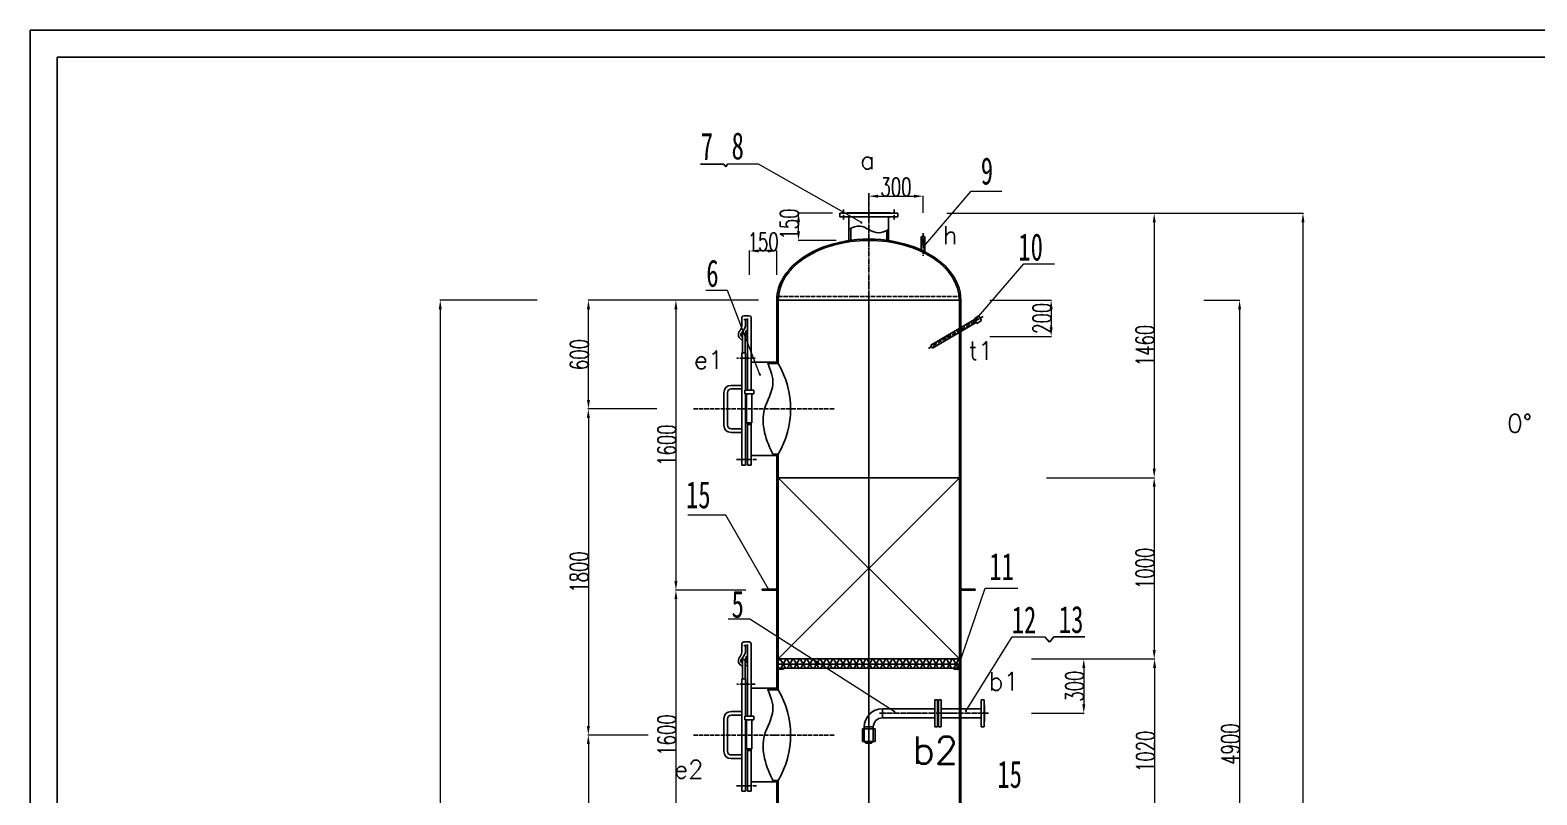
# Model space of a CAD drawing. Header units: millimetres. Extents: x 14267 to 75871, y -516 to 30235.
# Drawn here: x 42132 to 50449, y 25614 to 29835 of the extents above; entities that cross this region are included whole.
import ezdxf

# ---------------------------------------------------------------- set-up
doc = ezdxf.new("R2010")
doc.units = ezdxf.units.MM
for name, pattern in [('ACAD_ISO04W100', [30, 24, -3, 0, -3]), ('EB_DASHDOT', [39, 30, -3, 3, -3]), ('EB_DASHDOTDOT', [45, 30, -3, 3, -3, 3, -3])]:
    doc.linetypes.add(name, pattern=pattern)
for name, color, linetype, lineweight in [('中心线', 1, 'ACAD_ISO04W100', 13), ('尺寸线', 5, 'Continuous', 13), ('粗实线', 7, 'Continuous', 35)]:
    doc.layers.add(name, color=color, linetype=linetype, lineweight=lineweight)
doc.styles.get("Standard").update_dxf_attribs({"font": 'txt', "bigfont": 'gbcbig.shx'})
doc.styles.add('UserTxtStyle1', font='txt', dxfattribs={"width": 0.666667, "bigfont": 'gbcbig.shx'})
doc.dimstyles.get("Standard").update_dxf_attribs({"dimtxt": 0.18, "dimasz": 0.18, "dimexe": 0.18, "dimexo": 0.0625, "dimgap": 0.09, "dimtad": 0, "dimtih": 1, "dimtoh": 1, "dimdec": 4, "dimzin": 0, "dimdsep": 46, "dimtxsty": 'Standard', "dimcen": 0.09, "dimadec": 0, "dimazin": 0, "dimtfac": 1, "dimtdec": 4, "dimtofl": 0, "dimtmove": 0, "dimatfit": 3, "dimfxl": 0, "dimtolj": 1, "dimtzin": 0, "dimarcsym": 0})
doc.dimstyles.new('标准', dxfattribs={"dimtxt": 100, "dimasz": 50, "dimexe": 2, "dimexo": 0, "dimtad": 1, "dimdec": 1, "dimdsep": 46, "dimtxsty": 'UserTxtStyle1', "dimcen": 0, "dimdle": 6, "dimaunit": 1, "dimazin": 2, "dimtfac": 1, "dimtdec": 1, "dimtmove": 0, "dimatfit": 3, "dimfxl": 0, "dimtolj": 1, "dimtzin": 0, "dimlwd": 18, "dimlwe": 18, "dimarcsym": 0})

# ---------------------------------------------------------------- blocks, each defined once
blk = doc.blocks.new('*D3')
at = {"layer": 'Defpoints', "color": 0}
for p in [(47191.5, 28824.2), (47191.5, 19244.2), (49158.1, 19244.2)]:
    blk.add_point(p, dxfattribs=at)
at = {"layer": '尺寸线', "color": 0, "lineweight": 18}
for p, q in [((47191.5, 28824.2), (49160.1, 28824.2)), ((49158.1, 28774.2), (49158.1, 19294.2)), ((47191.5, 19244.2), (49160.1, 19244.2))]:
    blk.add_line(p, q, dxfattribs=at)
at = {"layer": '尺寸线', "color": 0}
for points in [[(49149.7, 28774.2), (49166.4, 28774.2), (49158.1, 28824.2)], [(49149.7, 19294.2), (49166.4, 19294.2), (49158.1, 19244.2)]]:
    blk.add_solid(points, dxfattribs=at)
at = {"layer": '尺寸线', "color": 0, "lineweight": -3, "insert": (49107.5, 24035.7), "char_height": 100, "attachment_point": 5, "rotation": 90, "style": 'UserTxtStyle1'}
blk.add_mtext('\\A1;9580', dxfattribs=at)
blk = doc.blocks.new('*D7')
at = {"layer": 'Defpoints', "color": 0}
for p in [(47741.5, 27364.2), (47741.5, 26364.2), (48337, 26364.2)]:
    blk.add_point(p, dxfattribs=at)
at = {"layer": '尺寸线', "color": 0, "lineweight": 18}
for p, q in [((47741.5, 27364.2), (48339, 27364.2)), ((48337, 27314.2), (48337, 26414.2)), ((47741.5, 26364.2), (48339, 26364.2))]:
    blk.add_line(p, q, dxfattribs=at)
at = {"layer": '尺寸线', "color": 0}
for points in [[(48328.6, 27314.2), (48345.3, 27314.2), (48337, 27364.2)], [(48328.6, 26414.2), (48345.3, 26414.2), (48337, 26364.2)]]:
    blk.add_solid(points, dxfattribs=at)
at = {"layer": '尺寸线', "color": 0, "lineweight": -3, "insert": (48286.3, 26864.2), "char_height": 100, "attachment_point": 5, "rotation": 90, "style": 'UserTxtStyle1'}
blk.add_mtext('\\A1;1000', dxfattribs=at)
blk = doc.blocks.new('*D8')
at = {"layer": 'Defpoints', "color": 0}
for p in [(47741.5, 26364.2), (47741.5, 25344.2), (48339, 25344.2)]:
    blk.add_point(p, dxfattribs=at)
at = {"layer": '尺寸线', "color": 0, "lineweight": 18}
for p, q in [((47741.5, 26364.2), (48341, 26364.2)), ((48339, 26314.2), (48339, 25394.2)), ((47741.5, 25344.2), (48341, 25344.2))]:
    blk.add_line(p, q, dxfattribs=at)
at = {"layer": '尺寸线', "color": 0}
for points in [[(48330.6, 26314.2), (48347.3, 26314.2), (48339, 26364.2)], [(48330.6, 25394.2), (48347.3, 25394.2), (48339, 25344.2)]]:
    blk.add_solid(points, dxfattribs=at)
at = {"layer": '尺寸线', "color": 0, "lineweight": -3, "insert": (48288.3, 25854.2), "char_height": 100, "attachment_point": 5, "rotation": 90, "style": 'UserTxtStyle1'}
blk.add_mtext('\\A1;1020', dxfattribs=at)
blk = doc.blocks.new('*D9')
at = {"layer": 'Defpoints', "color": 0}
for p in [(47791.5, 28824.2), (47791.5, 27364.2), (48337, 27364.2)]:
    blk.add_point(p, dxfattribs=at)
at = {"layer": '尺寸线', "color": 0, "lineweight": 18}
for p, q in [((47791.5, 28824.2), (48339, 28824.2)), ((48337, 28774.2), (48337, 27414.2)), ((47791.5, 27364.2), (48339, 27364.2))]:
    blk.add_line(p, q, dxfattribs=at)
at = {"layer": '尺寸线', "color": 0}
for points in [[(48328.6, 28774.2), (48345.3, 28774.2), (48337, 28824.2)], [(48328.6, 27414.2), (48345.3, 27414.2), (48337, 27364.2)]]:
    blk.add_solid(points, dxfattribs=at)
at = {"layer": '尺寸线', "color": 0, "lineweight": -3, "insert": (48286.3, 28094.2), "char_height": 100, "attachment_point": 5, "rotation": 90, "style": 'UserTxtStyle1'}
blk.add_mtext('\\A1;1460', dxfattribs=at)
blk = doc.blocks.new('*D15')
at = {"layer": 'Defpoints', "color": 0}
for p in [(45214.1, 28344.2), (46153.5, 28344.2), (45592.1, 27744.2)]:
    blk.add_point(p, dxfattribs=at)
at = {"layer": '尺寸线', "color": 0, "lineweight": 18}
for p, q in [((46153.5, 28344.2), (45212.1, 28344.2)), ((45214.1, 27794.2), (45214.1, 28294.2)), ((45592.1, 27744.2), (45212.1, 27744.2))]:
    blk.add_line(p, q, dxfattribs=at)
at = {"layer": '尺寸线', "color": 0}
for points in [[(45205.8, 28294.2), (45222.5, 28294.2), (45214.1, 28344.2)], [(45205.8, 27794.2), (45222.5, 27794.2), (45214.1, 27744.2)]]:
    blk.add_solid(points, dxfattribs=at)
at = {"layer": '尺寸线', "color": 0, "lineweight": -3, "insert": (45163.5, 28044.2), "char_height": 100, "attachment_point": 5, "rotation": 90, "style": 'UserTxtStyle1'}
blk.add_mtext('\\A1;600', dxfattribs=at)
blk = doc.blocks.new('*D16')
at = {"layer": 'Defpoints', "color": 0}
for p in [(45592.1, 27744.2), (45213.5, 25944.2), (45543.5, 25944.2)]:
    blk.add_point(p, dxfattribs=at)
at = {"layer": '尺寸线', "color": 0, "lineweight": 18}
for p, q in [((45592.1, 27744.2), (45211.5, 27744.2)), ((45213.5, 27694.2), (45213.5, 25994.2)), ((45543.5, 25944.2), (45211.5, 25944.2))]:
    blk.add_line(p, q, dxfattribs=at)
at = {"layer": '尺寸线', "color": 0}
for points in [[(45205.1, 27694.2), (45221.8, 27694.2), (45213.5, 27744.2)], [(45205.1, 25994.2), (45221.8, 25994.2), (45213.5, 25944.2)]]:
    blk.add_solid(points, dxfattribs=at)
at = {"layer": '尺寸线', "color": 0, "lineweight": -3, "insert": (45162.8, 26844.2), "char_height": 100, "attachment_point": 5, "rotation": 90, "style": 'UserTxtStyle1'}
blk.add_mtext('\\A1;1800', dxfattribs=at)
blk = doc.blocks.new('*D17')
at = {"layer": 'Defpoints', "color": 0}
for p in [(45511.5, 25944.2), (45213.5, 22694.2), (45513.5, 22694.2)]:
    blk.add_point(p, dxfattribs=at)
at = {"layer": '尺寸线', "color": 0, "lineweight": 18}
for p, q in [((45511.5, 25944.2), (45211.5, 25944.2)), ((45213.5, 25894.2), (45213.5, 22744.2)), ((45513.5, 22694.2), (45211.5, 22694.2))]:
    blk.add_line(p, q, dxfattribs=at)
at = {"layer": '尺寸线', "color": 0}
for points in [[(45205.1, 25894.2), (45221.8, 25894.2), (45213.5, 25944.2)], [(45205.1, 22744.2), (45221.8, 22744.2), (45213.5, 22694.2)]]:
    blk.add_solid(points, dxfattribs=at)
at = {"layer": '尺寸线', "color": 0, "lineweight": -3, "insert": (45162.8, 24319.2), "char_height": 100, "attachment_point": 5, "rotation": 90, "style": 'UserTxtStyle1'}
blk.add_mtext('\\A1;3250', dxfattribs=at)
blk = doc.blocks.new('*D21')
at = {"layer": 'Defpoints', "color": 0}
for p in [(47429.5, 28344.2), (47429.5, 28144.2), (47767.9, 28144.2)]:
    blk.add_point(p, dxfattribs=at)
at = {"layer": '尺寸线', "color": 0, "lineweight": 18}
for p, q in [((47429.5, 28344.2), (47769.9, 28344.2)), ((47767.9, 28294.2), (47767.9, 28194.2)), ((47429.5, 28144.2), (47769.9, 28144.2))]:
    blk.add_line(p, q, dxfattribs=at)
at = {"layer": '尺寸线', "color": 0}
for points in [[(47759.5, 28294.2), (47776.2, 28294.2), (47767.9, 28344.2)], [(47759.5, 28194.2), (47776.2, 28194.2), (47767.9, 28144.2)]]:
    blk.add_solid(points, dxfattribs=at)
at = {"layer": '尺寸线', "color": 0, "lineweight": -3, "insert": (47717.3, 28244.2), "char_height": 100, "attachment_point": 5, "rotation": 90, "style": 'UserTxtStyle1'}
blk.add_mtext('\\A1;200', dxfattribs=at)
blk = doc.blocks.new('*D22')
at = {"layer": 'Defpoints', "color": 0}
for p in [(46103.5, 28616), (46103.5, 28484.2), (46253.5, 28484.2)]:
    blk.add_point(p, dxfattribs=at)
at = {"layer": '尺寸线', "color": 0, "lineweight": 18}
for p, q in [((46103.5, 28484.2), (46103.5, 28618)), ((46203.5, 28616), (46153.5, 28616)), ((46253.5, 28484.2), (46253.5, 28618))]:
    blk.add_line(p, q, dxfattribs=at)
at = {"layer": '尺寸线', "color": 0}
for points in [[(46153.5, 28624.4), (46153.5, 28607.7), (46103.5, 28616)], [(46203.5, 28624.4), (46203.5, 28607.7), (46253.5, 28616)]]:
    blk.add_solid(points, dxfattribs=at)
at = {"layer": '尺寸线', "color": 0, "lineweight": -3, "insert": (46178.5, 28666.7), "char_height": 100, "attachment_point": 5, "style": 'UserTxtStyle1'}
blk.add_mtext('\\A1;150', dxfattribs=at)
blk = doc.blocks.new('*D23')
at = {"layer": 'Defpoints', "color": 0}
for p in [(46373.6, 28824.6), (46561.5, 28824.6), (46581.5, 28674.6)]:
    blk.add_point(p, dxfattribs=at)
at = {"layer": '尺寸线', "color": 0, "lineweight": 18}
for p, q in [((46561.5, 28824.6), (46371.6, 28824.6)), ((46373.6, 28724.6), (46373.6, 28774.6)), ((46581.5, 28674.6), (46371.6, 28674.6))]:
    blk.add_line(p, q, dxfattribs=at)
at = {"layer": '尺寸线', "color": 0}
for points in [[(46365.2, 28774.6), (46381.9, 28774.6), (46373.6, 28824.6)], [(46365.2, 28724.6), (46381.9, 28724.6), (46373.6, 28674.6)]]:
    blk.add_solid(points, dxfattribs=at)
at = {"layer": '尺寸线', "color": 0, "lineweight": -3, "insert": (46322.9, 28764.5), "char_height": 100, "attachment_point": 5, "rotation": 90, "style": 'UserTxtStyle1'}
blk.add_mtext('\\A1;150', dxfattribs=at)
blk = doc.blocks.new('*D25')
at = {"layer": 'Defpoints', "color": 0}
for p in [(44931.5, 28344.2), (44396, 19744.2), (44931.5, 19744.2)]:
    blk.add_point(p, dxfattribs=at)
at = {"layer": '尺寸线', "color": 0, "lineweight": 18}
for p, q in [((44931.5, 28344.2), (44394, 28344.2)), ((44396, 28294.2), (44396, 19794.2)), ((44931.5, 19744.2), (44394, 19744.2))]:
    blk.add_line(p, q, dxfattribs=at)
at = {"layer": '尺寸线', "color": 0}
for points in [[(44387.6, 28294.2), (44404.3, 28294.2), (44396, 28344.2)], [(44387.6, 19794.2), (44404.3, 19794.2), (44396, 19744.2)]]:
    blk.add_solid(points, dxfattribs=at)
at = {"layer": '尺寸线', "color": 0, "lineweight": -3, "insert": (44345.4, 24044.2), "char_height": 100, "attachment_point": 5, "rotation": 90, "style": 'UserTxtStyle1'}
blk.add_mtext('\\A1;8600', dxfattribs=at)
blk = doc.blocks.new('*D26')
at = {"layer": 'Defpoints', "color": 0}
for p in [(47659, 26364.2), (47659, 26064.2), (47948.1, 26064.2)]:
    blk.add_point(p, dxfattribs=at)
at = {"layer": '尺寸线', "color": 0, "lineweight": 18}
for p, q in [((47659, 26364.2), (47950.1, 26364.2)), ((47948.1, 26314.2), (47948.1, 26114.2)), ((47659, 26064.2), (47950.1, 26064.2))]:
    blk.add_line(p, q, dxfattribs=at)
at = {"layer": '尺寸线', "color": 0}
for points in [[(47939.8, 26314.2), (47956.4, 26314.2), (47948.1, 26364.2)], [(47939.8, 26114.2), (47956.4, 26114.2), (47948.1, 26064.2)]]:
    blk.add_solid(points, dxfattribs=at)
at = {"layer": '尺寸线', "color": 0, "lineweight": -3, "insert": (47897.5, 26214.2), "char_height": 100, "attachment_point": 5, "rotation": 90, "style": 'UserTxtStyle1'}
blk.add_mtext('\\A1;300', dxfattribs=at)
blk = doc.blocks.new('*D27')
at = {"layer": 'Defpoints', "color": 0}
for p in [(45722.1, 28344.2), (45696.9, 26744.2), (46082.1, 26744.2)]:
    blk.add_point(p, dxfattribs=at)
at = {"layer": '尺寸线', "color": 0, "lineweight": 18}
for p, q in [((45722.1, 28344.2), (45694.9, 28344.2)), ((45696.9, 28294.2), (45696.9, 26794.2)), ((46082.1, 26744.2), (45694.9, 26744.2))]:
    blk.add_line(p, q, dxfattribs=at)
at = {"layer": '尺寸线', "color": 0}
for points in [[(45688.6, 28294.2), (45705.3, 28294.2), (45696.9, 28344.2)], [(45688.6, 26794.2), (45705.3, 26794.2), (45696.9, 26744.2)]]:
    blk.add_solid(points, dxfattribs=at)
at = {"layer": '尺寸线', "color": 0, "lineweight": -3, "insert": (45646.3, 27544.2), "char_height": 100, "attachment_point": 5, "rotation": 90, "style": 'UserTxtStyle1'}
blk.add_mtext('\\A1;1600', dxfattribs=at)
blk = doc.blocks.new('*D28')
at = {"layer": 'Defpoints', "color": 0}
for p in [(45722.1, 26744.2), (45696.9, 25144.2), (46082.1, 25144.2)]:
    blk.add_point(p, dxfattribs=at)
at = {"layer": '尺寸线', "color": 0, "lineweight": 18}
for p, q in [((45722.1, 26744.2), (45694.9, 26744.2)), ((45696.9, 26694.2), (45696.9, 25194.2)), ((46082.1, 25144.2), (45694.9, 25144.2))]:
    blk.add_line(p, q, dxfattribs=at)
at = {"layer": '尺寸线', "color": 0}
for points in [[(45688.6, 26694.2), (45705.3, 26694.2), (45696.9, 26744.2)], [(45688.6, 25194.2), (45705.3, 25194.2), (45696.9, 25144.2)]]:
    blk.add_solid(points, dxfattribs=at)
at = {"layer": '尺寸线', "color": 0, "lineweight": -3, "insert": (45646.3, 25944.2), "char_height": 100, "attachment_point": 5, "rotation": 90, "style": 'UserTxtStyle1'}
blk.add_mtext('\\A1;1600', dxfattribs=at)
blk = doc.blocks.new('*D57')
at = {"layer": 'Defpoints', "color": 0}
for p in [(47061.5, 28918.4), (46761.5, 28827.2), (47061.5, 28827.2)]:
    blk.add_point(p, dxfattribs=at)
at = {"layer": '尺寸线', "color": 0, "lineweight": 18}
for p, q in [((46761.5, 28827.2), (46761.5, 28920.4)), ((46811.5, 28918.4), (47011.5, 28918.4)), ((47061.5, 28827.2), (47061.5, 28920.4))]:
    blk.add_line(p, q, dxfattribs=at)
at = {"layer": '尺寸线', "color": 0}
for points in [[(46811.5, 28926.7), (46811.5, 28910), (46761.5, 28918.4)], [(47011.5, 28926.7), (47011.5, 28910), (47061.5, 28918.4)]]:
    blk.add_solid(points, dxfattribs=at)
at = {"layer": '尺寸线', "color": 0, "lineweight": -3, "insert": (46911.5, 28969), "char_height": 100, "attachment_point": 5, "style": 'UserTxtStyle1'}
blk.add_mtext('\\A1;300', dxfattribs=at)
blk = doc.blocks.new('*D64')
at = {"layer": 'Defpoints', "color": 0}
for p in [(48611.7, 28344.2), (48482.3, 23444.2), (48808.3, 23444.2)]:
    blk.add_point(p, dxfattribs=at)
at = {"layer": '尺寸线', "color": 0, "lineweight": 18}
for p, q in [((48611.7, 28344.2), (48810.3, 28344.2)), ((48808.3, 28294.2), (48808.3, 23494.2)), ((48482.3, 23444.2), (48810.3, 23444.2))]:
    blk.add_line(p, q, dxfattribs=at)
at = {"layer": '尺寸线', "color": 0}
for points in [[(48799.9, 28294.2), (48816.6, 28294.2), (48808.3, 28344.2)], [(48799.9, 23494.2), (48816.6, 23494.2), (48808.3, 23444.2)]]:
    blk.add_solid(points, dxfattribs=at)
at = {"layer": '尺寸线', "color": 0, "insert": (48757.6, 25894.2), "char_height": 100, "attachment_point": 5, "rotation": 90, "style": 'UserTxtStyle1'}
blk.add_mtext('\\A1;4900', dxfattribs=at)

msp = doc.modelspace()

# ---------------------------------------------------------------- hatches: boundary and pattern name
at = {"layer": '粗实线', "lineweight": -3}
h = msp.add_hatch(dxfattribs=at)
h.set_pattern_fill('NET3', color=0, scale=10, style=0)
h.set_pattern_definition([(0, (77818.482, 94281.09), (0, 31.75), []), (60, (77818.482, 94281.09), (-27.496307, 15.875), []), (120, (77818.482, 94281.09), (-27.496307, -15.875), [])])
h.paths.add_polyline_path([(46761.46, 26364.2), (46261.46, 26364.2), (46261.46, 26314.2), (46761.46, 26314.2)])
h.paths.add_polyline_path([(47261.46, 26364.2), (46761.46, 26364.2), (46761.46, 26314.2), (47261.46, 26314.2)])

# ---------------------------------------------------------------- linework, layer by layer
at = {"lineweight": -3}
for p, q in [((42132.34, 29834.77), (61222.34, 29834.77)), ((42132.34, 29834.77), (42132.34, 18284.77)), ((42282.34, 29684.77), (61072.34, 29684.77)), ((42282.34, 18434.77), (42282.34, 29684.77)), ((46291.46, 26308.2), (46261.46, 26308.2)), ((46291.46, 26314.2), (46291.46, 26308.2)), ((47231.46, 26314.2), (47231.46, 26308.2)), ((47231.46, 26308.2), (47261.46, 26308.2)), ((47161.33, 26089.2), (47381.46, 26089.2)), ((47161.33, 26039.2), (47381.46, 26039.2))]:
    msp.add_line(p, q, dxfattribs=at)
at = {"layer": '中心线', "color": 1, "linetype": 'EB_DASHDOTDOT', "lineweight": -3}
for p, q in [((46761.46, 28934.2), (46761.46, 19004.2)), ((46761.46, 28334.2), (46761.46, 19774.2))]:
    msp.add_line(p, q, dxfattribs=at)
at = {"layer": '中心线', "lineweight": -3}
for p, q in [((46621.46, 28844.2), (46621.46, 28784.2)), ((46901.46, 28844.2), (46901.46, 28784.2)), ((47061.46, 28714.2), (47061.46, 28588.2)), ((46261.46, 28364.2), (47260.54, 28364.2)), ((47090.79, 28078.04), (47393.09, 28254.44)), ((45793.46, 27744.2), (46573.46, 27744.2)), ((45793.46, 25944.2), (46573.46, 25944.2))]:
    msp.add_line(p, q, dxfattribs=at)
at = {"layer": '中心线', "color": 1, "lineweight": -3}
for p, q in [((46133.46, 28024.2), (46033.46, 28024.2)), ((46031.46, 27464.2), (46141.46, 27464.2)), ((46133.46, 26224.2), (46033.46, 26224.2)), ((46031.46, 25664.2), (46141.46, 25664.2))]:
    msp.add_line(p, q, dxfattribs=at)
at = {"layer": '中心线', "color": 1, "linetype": 'EB_DASHDOT', "lineweight": -3}
msp.add_line((46821.46, 26064.2), (47421.46, 26064.2), dxfattribs=at)
at = {"layer": '粗实线', "lineweight": -3}
for p, q in [((45962.11, 29095.2), (45832.11, 29095.2)), ((45972.67, 29079.7), (45962.11, 29095.2)), ((45982.11, 29095.2), (45972.67, 29079.7)), ((46641.46, 28824.2), (46641.46, 28827.2)), ((46641.46, 28827.2), (46881.46, 28827.2)), ((46761.46, 28804.2), (46651.96, 28804.2)), ((46651.96, 28804.2), (46651.96, 28666.19)), ((46870.96, 28804.2), (46870.96, 28666.19)), ((46881.46, 28824.2), (46881.46, 28827.2)), ((46891.46, 28827.2), (46891.46, 28827.2)), ((47051.46, 28694.2), (47053.46, 28696.2)), ((47051.46, 28694.2), (47051.46, 28613.03)), ((47051.46, 28694.2), (47071.46, 28694.2)), ((47053.46, 28694.2), (47053.46, 28696.2)), ((47053.46, 28696.2), (47069.46, 28696.2)), ((47053.46, 28654.2), (47053.46, 28694.2)), ((47069.46, 28696.2), (47069.46, 28654.2)), ((47069.46, 28696.2), (47071.46, 28694.2)), ((47071.46, 28694.2), (47071.46, 28603.12)), ((47051.46, 28654.2), (47071.46, 28654.2)), ((46253.46, 28002.2), (46253.46, 28344.2)), ((47269.46, 28344.2), (47269.46, 19744.2)), ((47103.03, 28096.76), (47344.86, 28237.88)), ((47354.94, 28220.6), (47113.11, 28079.48)), ((47342.34, 28242.2), (47368.25, 28257.32)), ((47344.86, 28237.88), (47342.34, 28242.2)), ((47344.86, 28237.88), (47357.46, 28216.29)), ((47383.37, 28231.41), (47357.46, 28216.29)), ((47368.25, 28257.32), (47383.37, 28231.41)), ((47113.11, 28079.48), (47103.03, 28096.76)), ((46111.46, 28002.2), (46261.46, 28002.2)), ((46111.46, 27486.2), (46261.46, 27486.2)), ((46253.46, 26202.2), (46253.46, 27486.2)), ((46261.46, 26194.2), (46261.46, 27494.2)), ((46261.46, 27364.2), (47261.43, 27364.2)), ((47261.43, 27364.2), (46261.46, 26364.2)), ((46261.46, 27364.2), (47261.46, 26364.2)), ((46173.46, 26744.2), (46173.46, 26750.2)), ((46173.46, 26750.2), (46253.46, 26750.2)), ((46173.46, 26744.2), (46253.46, 26744.2)), ((47349.46, 26750.2), (47269.46, 26750.2)), ((47349.46, 26744.2), (47269.46, 26744.2)), ((47349.46, 26744.2), (47349.46, 26750.2)), ((47733.7, 26486.74), (47759.48, 26456.16)), ((47759.48, 26456.16), (47783.7, 26486.74)), ((47783.7, 26486.74), (47953.7, 26486.74)), ((46111.46, 26202.2), (46261.46, 26202.2)), ((47397.46, 26109.2), (47400.46, 26109.2)), ((47400.46, 26109.2), (47400.46, 26019.2)), ((47400.46, 26019.2), (47397.46, 26019.2)), ((46111.46, 25686.2), (46261.46, 25686.2)), ((46253.46, 25686.2), (46253.46, 22952.2))]:
    msp.add_line(p, q, dxfattribs=at)
at = {"layer": '粗实线', "color": 0, "lineweight": -3}
for p, q in [((46601.46, 28804.2), (46601.46, 28824.2)), ((46601.46, 28824.2), (46921.46, 28824.2)), ((46601.46, 28824.2), (46921.46, 28824.2)), ((46601.46, 28804.2), (46921.46, 28804.2)), ((46921.46, 28824.2), (46921.46, 28804.2)), ((46661.46, 28740.63), (46661.46, 28667.54)), ((46861.46, 28729.39), (46861.46, 28667.54)), ((46261.46, 28344.2), (47261.46, 28344.2)), ((46261.46, 28344.2), (46261.46, 27994.2)), ((47261.46, 28344.2), (47261.21, 19741.46)), ((47261.46, 28344.2), (47261.46, 27994.2)), ((46061.46, 28200.47), (46061.46, 28248.29)), ((46071.46, 28258.29), (46101.46, 28258.29)), ((46071.46, 28238.29), (46091.46, 28238.29)), ((46081.46, 28200.47), (46081.46, 28238.29)), ((46091.46, 27848.29), (46091.46, 28243.29)), ((46111.46, 28248.29), (46111.46, 27848.29)), ((46063.46, 28154.2), (46063.46, 28054.2)), ((46079.46, 28054.2), (46079.46, 28154.2)), ((46080.36, 28167.5), (46088.15, 28179.13)), ((46061.46, 27434.2), (46061.46, 28054.2)), ((46061.46, 28054.2), (46081.46, 28054.2)), ((46061.46, 28054.2), (46061.46, 27744.2)), ((46063.46, 28054.2), (46079.46, 28054.2)), ((46081.46, 28054.2), (46081.46, 27848.29)), ((46091.46, 27848.29), (46091.46, 28054.2)), ((46111.46, 28054.2), (46111.46, 27848.29)), ((46204.71, 27994.2), (46261.46, 27994.2)), ((46061.46, 27874.2), (46001.46, 27874.2)), ((45961.46, 27654.2), (45961.46, 27834.2)), ((45981.46, 27834.2), (45981.46, 27654.2)), ((46001.46, 27854.2), (46061.46, 27854.2)), ((46076.46, 27828.29), (46076.46, 27848.29)), ((46076.46, 27848.29), (46126.46, 27848.29)), ((46086.46, 27828.29), (46076.46, 27828.29)), ((46081.46, 27828.29), (46081.46, 27434.2)), ((46086.46, 27828.29), (46116.46, 27828.29)), ((46086.46, 27668.29), (46086.46, 27828.29)), ((46116.46, 27828.29), (46116.46, 27668.29)), ((46126.46, 27828.29), (46116.46, 27828.29)), ((46126.46, 27848.29), (46126.46, 27828.29)), ((46001.46, 27634.2), (46061.46, 27634.2)), ((46061.46, 27614.2), (46001.46, 27614.2)), ((46116.46, 27668.29), (46086.46, 27668.29)), ((46091.46, 27668.29), (46091.46, 27658.29)), ((46091.46, 27658.29), (46111.46, 27658.29)), ((46091.46, 27434.2), (46091.46, 27658.29)), ((46111.46, 27658.29), (46111.46, 27668.29)), ((46111.46, 27434.2), (46111.46, 27658.29)), ((46231.39, 27494.2), (46261.46, 27494.2)), ((46081.46, 27434.2), (46061.46, 27434.2)), ((46111.46, 27434.2), (46091.46, 27434.2)), ((46061.46, 26400.47), (46061.46, 26448.29)), ((46071.46, 26458.29), (46101.46, 26458.29)), ((46111.46, 26448.29), (46111.46, 26048.29)), ((46071.46, 26438.29), (46091.46, 26438.29)), ((46080.36, 26367.5), (46088.15, 26379.13)), ((46081.46, 26400.47), (46081.46, 26438.29)), ((46091.46, 26048.29), (46091.46, 26443.29)), ((46261.46, 26364.2), (47261.46, 26364.2)), ((46063.46, 26354.2), (46063.46, 26254.2)), ((46079.46, 26254.2), (46079.46, 26354.2)), ((46261.46, 26314.2), (47261.46, 26314.2)), ((46061.46, 25634.2), (46061.46, 26254.2)), ((46061.46, 26254.2), (46081.46, 26254.2)), ((46061.46, 26254.2), (46061.46, 25944.2)), ((46063.46, 26254.2), (46079.46, 26254.2)), ((46081.46, 26254.2), (46081.46, 26048.29)), ((46091.46, 26048.29), (46091.46, 26254.2)), ((46111.46, 26254.2), (46111.46, 26048.29)), ((46204.71, 26194.2), (46261.46, 26194.2)), ((47141.33, 26139.2), (47125.33, 26139.2)), ((47125.33, 26139.2), (47125.33, 25989.2)), ((47141.33, 25989.2), (47141.33, 26139.2)), ((47161.33, 26139.2), (47145.33, 26139.2)), ((47145.33, 26139.2), (47145.33, 25989.2)), ((47161.33, 25989.2), (47161.33, 26139.2)), ((47381.46, 25989.2), (47381.46, 26139.2)), ((47381.46, 26139.2), (47397.46, 26139.2)), ((47397.46, 26139.2), (47397.46, 25989.2)), ((45961.46, 25854.2), (45961.46, 26034.2)), ((45981.46, 26034.2), (45981.46, 25854.2)), ((46061.46, 26074.2), (46001.46, 26074.2)), ((46001.46, 26054.2), (46061.46, 26054.2)), ((46076.46, 26028.29), (46076.46, 26048.29)), ((46076.46, 26048.29), (46126.46, 26048.29)), ((46126.46, 26048.29), (46126.46, 26028.29)), ((47125.33, 26089.2), (46836.46, 26089.2)), ((46836.46, 26039.2), (46836.46, 26089.2)), ((47125.33, 26039.2), (46836.46, 26039.2)), ((46086.46, 26028.29), (46076.46, 26028.29)), ((46081.46, 26028.29), (46081.46, 25634.2)), ((46086.46, 26028.29), (46116.46, 26028.29)), ((46086.46, 25868.29), (46086.46, 26028.29)), ((46116.46, 26028.29), (46116.46, 25868.29)), ((46126.46, 26028.29), (46116.46, 26028.29)), ((46726.46, 25909.2), (46726.46, 25979.2)), ((46726.46, 25979.2), (46786.46, 25979.2)), ((46786.46, 25989.2), (46736.46, 25989.2)), ((46736.46, 25909.2), (46736.46, 25989.2)), ((46786.46, 25989.2), (46786.46, 25909.2)), ((46786.46, 25979.2), (46796.46, 25979.2)), ((46796.46, 25979.2), (46796.46, 25909.2)), ((47125.33, 25989.2), (47141.33, 25989.2)), ((47145.33, 25989.2), (47161.33, 25989.2)), ((47397.46, 25989.2), (47381.46, 25989.2)), ((46116.46, 25868.29), (46086.46, 25868.29)), ((46091.46, 25868.29), (46091.46, 25858.29)), ((46111.46, 25858.29), (46111.46, 25868.29)), ((46796.46, 25909.2), (46726.46, 25909.2)), ((46746.46, 25899.2), (46736.46, 25909.2)), ((46776.46, 25899.2), (46746.46, 25899.2)), ((46786.46, 25909.2), (46776.46, 25899.2)), ((46001.46, 25834.2), (46061.46, 25834.2)), ((46061.46, 25814.2), (46001.46, 25814.2)), ((46091.46, 25858.29), (46111.46, 25858.29)), ((46091.46, 25634.2), (46091.46, 25858.29)), ((46111.46, 25634.2), (46111.46, 25858.29)), ((46081.46, 25634.2), (46061.46, 25634.2)), ((46111.46, 25634.2), (46091.46, 25634.2)), ((46231.39, 25694.2), (46261.46, 25694.2)), ((46261.46, 22944.2), (46261.46, 25692.83))]:
    msp.add_line(p, q, dxfattribs=at)
for centre, radius, start, end in [((45978.42, 28223.84), 86.26, 322.179748, 344.284444), ((45982.86, 28236.01), 104.8, 315.943567, 340.178892), ((46071.46, 28248.29), 10, 90, 180), ((46101.46, 28248.29), 10, 0, 90), ((46071.46, 28154.2), 30, 140.291379, 254.53399), ((46071.46, 28154.2), 16, 146.080979, 240), ((46071.46, 28154.2), 8, 0, 180), ((46071.46, 28154.2), 16, 300, 56.180687), ((46071.46, 28154.2), 30, 285.46601, 311.810315), ((46071.46, 28154.2), 30, 48.189685, 56.180687), ((45841.46, 27744.2), 488.77, 329.23728, 30.76272), ((46001.46, 27834.2), 40, 90, 180), ((46001.46, 27834.2), 20, 90, 180), ((46001.46, 27654.2), 40, 180, 270), ((46001.46, 27654.2), 20, 180, 270), ((46071.46, 26448.29), 10, 90, 180), ((46101.46, 26448.29), 10, 0, 90), ((46071.46, 26354.2), 30, 140.291379, 254.53399), ((45978.42, 26423.84), 86.26, 322.179748, 344.284444), ((45982.86, 26436.01), 104.8, 315.943567, 340.178892), ((46071.46, 26354.2), 16, 300, 56.180687), ((46071.46, 26354.2), 30, 48.189685, 56.180687), ((46071.46, 26354.2), 16, 146.080979, 240), ((46071.46, 26354.2), 8, 0, 180), ((46071.46, 26354.2), 30, 285.46601, 311.810315), ((45841.46, 25944.2), 488.77, 329.23728, 30.76272), ((46001.46, 26034.2), 40, 90, 180), ((46001.46, 26034.2), 20, 90, 180), ((46836.46, 25989.2), 100, 90, 180), ((46836.46, 25989.2), 50, 90, 180), ((46001.46, 25854.2), 40, 180, 270), ((46001.46, 25854.2), 20, 180, 270)]:
    msp.add_arc(centre, radius, start, end, dxfattribs=at)
at = {"layer": '粗实线', "lineweight": -3, "extrusion": (0, 0, -1)}
msp.add_ellipse((46761.46, 28344.2), major_axis=(-508, 0), ratio=0.6633858, start_param=0, end_param=3.1415927, dxfattribs=at)
at = {"layer": '粗实线', "color": 0, "lineweight": -3, "extrusion": (0, 0, -1)}
msp.add_ellipse((46761.46, 28344.2), major_axis=(500, 0), ratio=0.66, start_param=3.1415927, end_param=6.2831853, dxfattribs=at)
at = {"layer": '粗实线', "lineweight": -3}
for points in [[(46651.96, 28736.19), (46712.68, 28753.76), (46761.46, 28734.2), (46815.77, 28715.41), (46870.96, 28734.2)], [(46201.46, 28002.2), (46231.97, 27879.44), (46186.46, 27744.2), (46186.46, 27614.2), (46235.06, 27486.2)], [(46201.46, 26202.2), (46231.97, 26079.44), (46186.46, 25944.2), (46186.46, 25814.2), (46235.06, 25686.2)]]:
    msp.add_spline(points, degree=3, dxfattribs=at)

# ---------------------------------------------------------------- texts
at = {"lineweight": -3, "attachment_point": 1}
for s, insert, char_height, width in [('a', (46713.22, 29167.44), 100, 1329.6687), ('h', (47170.39, 28752.67), 100, 1329.6687), ('t1', (47311.75, 28116.02), 100, 1329.6687), ('e1', (45796.19, 28065.06), 100, 1329.6687), ('0%%D', (50285.33, 27714.44), 100, 856.2228), ('b1', (47424.23, 26290.62), 100, 1329.6687), ('b2', (47003.47, 25935.47), 150, 1329.6687), ('e2', (45686.8, 25804.75), 100, 1329.6687)]:
    msp.add_mtext(s, dxfattribs=dict(at, insert=insert, char_height=char_height, width=width))
at = {"layer": '粗实线', "lineweight": -3, "char_height": 150, "attachment_point": 9, "style": 'UserTxtStyle1'}
for s, insert, width in [('{\\fFangSong_GB2312|b0|i0|c134|p49;7}', (45902.13, 29118.67), 64.3292), ('{\\fFangSong_GB2312|b0|i0|c134|p49;8}', (46072.13, 29118.67), 64.3292), ('{\\fFangSong_GB2312|b0|i0|c134|p49;9}', (47447.64, 28980.39), 64.3292), ('{\\fFangSong_GB2312|b0|i0|c134|p49;10}', (47722.65, 28560.63), 64.3292), ('{\\fFangSong_GB2312|b0|i0|c134|p49;6}', (45932.76, 28415.7), 64.3292), ('{\\fFangSong_GB2312|b0|i0|c134|p49;15}', (45888.35, 27193.21), 34.3527), ('{\\fFangSong_GB2312|b0|i0|c134|p49;11}', (47562.61, 26799.41), 64.3292), ('{\\fFangSong_GB2312|b0|i0|c134|p49;5}', (46072.09, 26589.09), 64.3292), ('{\\fFangSong_GB2312|b0|i0|c134|p49;12}', (47686.29, 26504.93), 64.3292), ('{\\fFangSong_GB2312|b0|i0|c134|p49;13}', (47946.29, 26504.93), 64.3292), ('{\\fFangSong_GB2312|b0|i0|c134|p49;15}', (47606.74, 25650.36), 64.3292)]:
    msp.add_mtext(s, dxfattribs=dict(at, insert=insert, width=width))

# ---------------------------------------------------------------- dimensions: what is measured, and where the dimension line sits
at = {"layer": '尺寸线', "lineweight": -3}
dim = msp.add_linear_dim(base=(47061.46, 28918.37), p1=(46761.46, 28827.2), p2=(47061.46, 28827.2), dimstyle='标准', dxfattribs=at)
dim.commit()
dim.dimension.update_dxf_attribs({"geometry": '*D57', "text_midpoint": (46911.46, 28969)})
for base, p1, p2, picture, middle in [((46373.57, 28824.61), (46581.46, 28674.61), (46561.46, 28824.61), '*D23', (46373.57, 28764.47)), ((49158.08, 19244.21), (47191.46, 28824.2), (47191.46, 19244.21), '*D3', (49158.08, 24035.71)), ((45214.14, 28344.2), (45592.14, 27744.2), (46153.46, 28344.2), '*D15', (45214.14, 28044.2))]:
    dim = msp.add_linear_dim(base=base, p1=p1, p2=p2, angle=90, dimstyle='标准', dxfattribs=at)
    dim.commit()
    dim.dimension.update_dxf_attribs({"geometry": picture, "text_midpoint": middle, "dimtype": 160})
for base, p1, p2, picture, middle in [((48336.95, 27364.2), (47791.46, 28824.2), (47791.46, 27364.2), '*D9', (48286.33, 28094.2)), ((44395.98, 19744.21), (44931.46, 28344.2), (44931.46, 19744.21), '*D25', (44345.35, 24044.21)), ((45696.94, 26744.2), (45722.14, 28344.2), (46082.14, 26744.2), '*D27', (45646.31, 27544.2)), ((47767.88, 28144.2), (47429.46, 28344.2), (47429.46, 28144.2), '*D21', (47717.25, 28244.2)), ((45213.46, 25944.2), (45592.14, 27744.2), (45543.46, 25944.2), '*D16', (45162.83, 26844.2)), ((48336.95, 26364.2), (47741.46, 27364.2), (47741.46, 26364.2), '*D7', (48286.33, 26864.2)), ((45696.94, 25144.2), (45722.14, 26744.2), (46082.14, 25144.2), '*D28', (45646.31, 25944.2)), ((47948.09, 26064.2), (47658.95, 26364.2), (47658.95, 26064.2), '*D26', (47897.47, 26214.2)), ((48338.95, 25344.2), (47741.46, 26364.2), (47741.46, 25344.2), '*D8', (48288.33, 25854.2)), ((45213.46, 22694.2), (45511.46, 25944.2), (45513.46, 22694.2), '*D17', (45162.83, 24319.2))]:
    dim = msp.add_linear_dim(base=base, p1=p1, p2=p2, angle=90, dimstyle='标准', dxfattribs=at)
    dim.commit()
    dim.dimension.update_dxf_attribs({"geometry": picture, "text_midpoint": middle})
dim = msp.add_linear_dim(base=(46103.46, 28616.05), p1=(46253.46, 28484.2), p2=(46103.46, 28484.2), dimstyle='标准', dxfattribs=at)
dim.commit()
dim.dimension.update_dxf_attribs({"geometry": '*D22', "text_midpoint": (46178.46, 28616.05), "dimtype": 160})
at = {"layer": '尺寸线'}
dim = msp.add_linear_dim(base=(48808.27, 23444.17), p1=(48611.74, 28344.17), p2=(48482.31, 23444.17), angle=90, dimstyle='标准', dxfattribs=at)
dim.commit()
dim.dimension.update_dxf_attribs({"geometry": '*D64', "text_midpoint": (48757.65, 25894.17)})

# ---------------------------------------------------------------- leaders
at = {"layer": '粗实线', "lineweight": -3}
for points in [[(46720.4, 28772.65), (46152.11, 29095.2), (45982.11, 29095.2)], [(47065.78, 28640.16), (47326.14, 28945.1), (47496.14, 28945.1)], [(47356.18, 28240.59), (47616.55, 28545.53), (47786.55, 28545.53)], [(46160.34, 27933.68), (45982.11, 28397.66), (45862.11, 28397.66)], [(46207.65, 26749.19), (45973.27, 27157.85), (45763.27, 27157.85)], [(47251.05, 26307.52), (47403.78, 26755.08), (47583.78, 26755.08)], [(46901.67, 26073.67), (46105.18, 26584.38), (45985.18, 26584.38)], [(47297.92, 26076.73), (47553.7, 26486.74), (47733.7, 26486.74)]]:
    msp.add_leader(points, dimstyle='Standard', override={"dimscale": 5, "dimtxt": 100, "dimasz": 10, "dimexe": 2, "dimexo": 0, "dimgap": 0.625, "dimtad": 0, "dimtih": 0, "dimtoh": 0, "dimdec": 1, "dimzin": 8, "dimtxsty": 'UserTxtStyle1', "dimcen": 0, "dimdle": 6, "dimaunit": 1, "dimadec": 2, "dimazin": 2, "dimtdec": 1, "dimtofl": 1, "dimldrblk": 'DotSmall', "dimlwd": 18, "dimlwe": 18}, dxfattribs=at)

doc.saveas('drawing.dxf')
